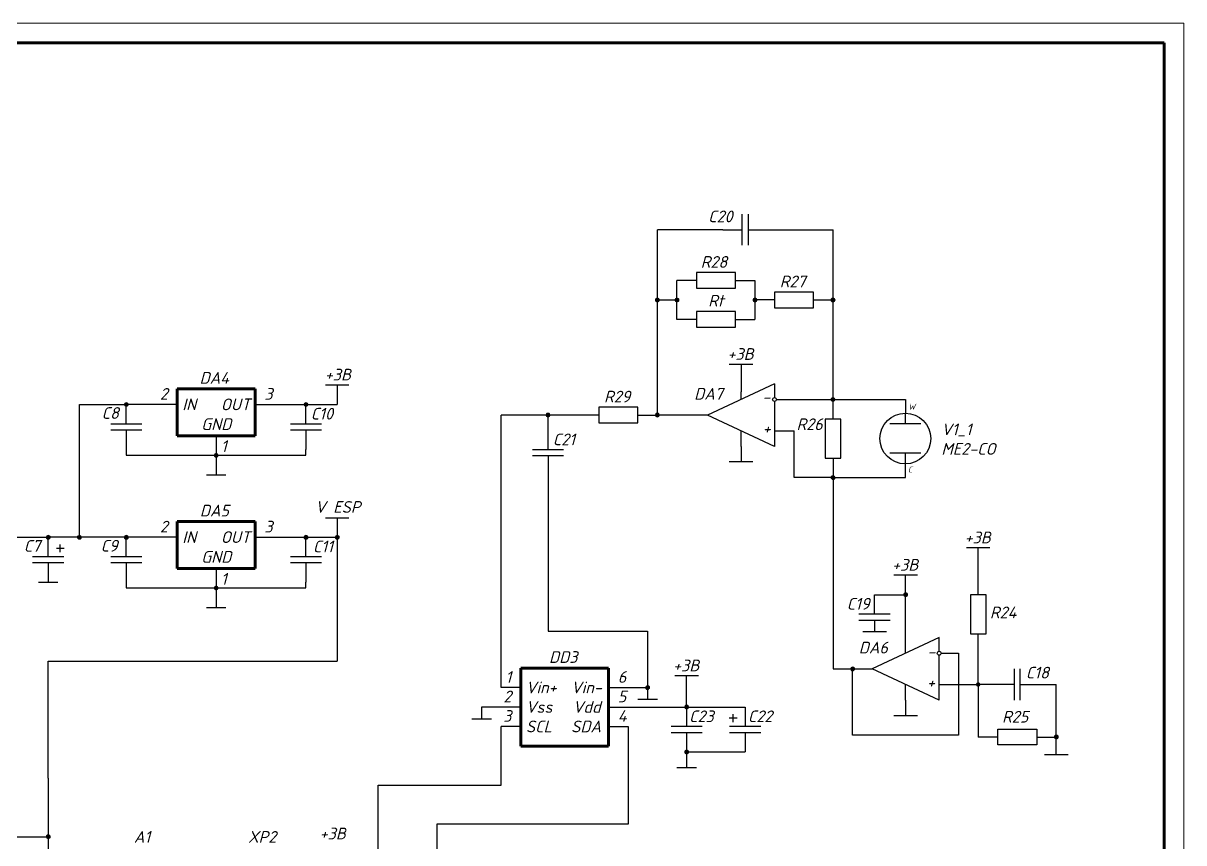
# Model space of a CAD drawing. Header units: millimetres. Extents: x -1 to 4028, y -898 to 1238.
# Drawn here: x 1976.4 to 2273.6, y 1020.3 to 1230.2 of the extents above; entities that cross this region are included whole.
import ezdxf

# ---------------------------------------------------------------- set-up
doc = ezdxf.new("R2010")
doc.units = ezdxf.units.MM
for name, color, linetype, lineweight in [('Основная (0.3)', 162, 'Continuous', 30), ('Основная (0.6)', 250, 'Continuous', 60), ('Текст', 240, 'Continuous', 30), ('Тонкая (0.2)', 250, 'Continuous', 20)]:
    doc.layers.add(name, color=color, linetype=linetype, lineweight=lineweight)
doc.styles.add('3мм', font='isocpeui.ttf', dxfattribs={"height": 3})

msp = doc.modelspace()

# ---------------------------------------------------------------- hatches: boundary and pattern name
at = {"layer": 'Тонкая (0.2)'}
h = msp.add_hatch(color=256, dxfattribs=at)
h.dxf.hatch_style = 1
h.paths.add_polyline_path([(2138.32, 1159.333, -1), (2139.32, 1159.333, -1)])
h = msp.add_hatch(color=256, dxfattribs=at)
h.dxf.hatch_style = 1
h.paths.add_polyline_path([(2143.32, 1159.333, -1), (2144.32, 1159.333, -1)])
h = msp.add_hatch(color=256, dxfattribs=at)
h.dxf.hatch_style = 1
h.paths.add_polyline_path([(2163.32, 1159.333, -1), (2164.32, 1159.333, -1)])
h = msp.add_hatch(color=256, dxfattribs=at)
h.dxf.hatch_style = 1
h.paths.add_polyline_path([(2183.32, 1159.333, -1), (2184.32, 1159.333, -1)])
h = msp.add_hatch(color=256, dxfattribs=at)
h.dxf.hatch_style = 1
h.paths.add_polyline_path([(2003.343, 1132.553, 1), (2002.343, 1132.553, 1)])
h = msp.add_hatch(color=256, dxfattribs=at)
h.dxf.hatch_style = 1
h.paths.add_polyline_path([(2049.343, 1132.553, 1), (2048.343, 1132.553, 1)])
h = msp.add_hatch(color=256, dxfattribs=at)
h.dxf.hatch_style = 1
h.paths.add_polyline_path([(2183.32, 1133.833, -1), (2184.32, 1133.833, -1)])
h = msp.add_hatch(color=256, dxfattribs=at)
h.dxf.hatch_style = 1
h.paths.add_polyline_path([(2110.32, 1129.833, -1), (2111.32, 1129.833, -1)])
h = msp.add_hatch(color=256, dxfattribs=at)
h.dxf.hatch_style = 1
h.paths.add_polyline_path([(2138.32, 1129.833, -1), (2139.32, 1129.833, -1)])
h = msp.add_hatch(color=256, dxfattribs=at)
h.dxf.hatch_style = 1
h.paths.add_polyline_path([(2026.343, 1119.553, 1), (2025.343, 1119.553, 1)])
h = msp.add_hatch(color=256, dxfattribs=at)
h.dxf.hatch_style = 1
h.paths.add_polyline_path([(2183.32, 1113.833, -1), (2184.32, 1113.833, -1)])
h = msp.add_hatch(color=256, dxfattribs=at)
h.dxf.hatch_style = 1
h.paths.add_polyline_path([(1983.343, 1098.553, 1), (1982.343, 1098.553, 1)])
h = msp.add_hatch(color=256, dxfattribs=at)
h.dxf.hatch_style = 1
h.paths.add_polyline_path([(1991.343, 1098.553, 1), (1990.343, 1098.553, 1)])
h = msp.add_hatch(color=256, dxfattribs=at)
h.dxf.hatch_style = 1
h.paths.add_polyline_path([(2003.343, 1098.553, 1), (2002.343, 1098.553, 1)])
h = msp.add_hatch(color=256, dxfattribs=at)
h.dxf.hatch_style = 1
h.paths.add_polyline_path([(2049.343, 1098.553, 1), (2048.343, 1098.553, 1)])
h = msp.add_hatch(color=256, dxfattribs=at)
h.dxf.hatch_style = 1
h.paths.add_polyline_path([(2057.343, 1098.553, 1), (2056.343, 1098.553, 1)])
h = msp.add_hatch(color=256, dxfattribs=at)
h.dxf.hatch_style = 1
h.paths.add_polyline_path([(2026.343, 1085.553, 1), (2025.343, 1085.553, 1)])
h = msp.add_hatch(color=256, dxfattribs=at)
h.dxf.hatch_style = 1
h.paths.add_polyline_path([(2202.398, 1084.333, 1), (2202.398, 1083.333, 1)])
h = msp.add_hatch(color=256, dxfattribs=at)
h.dxf.hatch_style = 1
h.paths.add_polyline_path([(2188.82, 1065.333, 1), (2188.82, 1064.333, 1)])
h = msp.add_hatch(color=256, dxfattribs=at)
h.dxf.hatch_style = 1
h.paths.add_polyline_path([(2220.976, 1061.333, 1), (2220.976, 1060.333, 1)])
h = msp.add_hatch(color=256, dxfattribs=at)
h.dxf.hatch_style = 1
h.paths.add_polyline_path([(2135.82, 1060.047, -1), (2136.82, 1060.047, -1)])
h = msp.add_hatch(color=256, dxfattribs=at)
h.dxf.hatch_style = 1
h.paths.add_polyline_path([(2145.82, 1055.047, -1), (2146.82, 1055.047, -1)])
h = msp.add_hatch(color=256, dxfattribs=at)
h.dxf.hatch_style = 1
h.paths.add_polyline_path([(2240.976, 1047.873, 1), (2240.976, 1046.873, 1)])
h = msp.add_hatch(color=256, dxfattribs=at)
h.dxf.hatch_style = 1
h.paths.add_polyline_path([(2145.82, 1043.547, -1), (2146.82, 1043.547, -1)])
h = msp.add_hatch(color=256, dxfattribs=at)
h.dxf.hatch_style = 1
h.paths.add_polyline_path([(1983.343, 1021.84, 1), (1982.343, 1021.84, 1)])

# ---------------------------------------------------------------- linework, layer by layer
at = {"layer": 'Основная (0.3)'}
for p, q in [((2160.555, 1173.333), (2160.555, 1181.333)), ((2162.055, 1181.333), (2162.055, 1173.333)), ((2138.82, 1159.333), (2138.82, 1177.333)), ((2155.555, 1177.333), (2138.82, 1177.333)), ((2155.555, 1177.333), (2160.555, 1177.333)), ((2162.055, 1177.333), (2167.055, 1177.333)), ((2167.055, 1177.333), (2183.82, 1177.333)), ((2183.82, 1159.333), (2183.82, 1177.333)), ((2158.82, 1166.333), (2148.82, 1166.333)), ((2148.82, 1166.333), (2148.82, 1162.333)), ((2158.82, 1162.333), (2158.82, 1166.333)), ((2148.82, 1164.333), (2143.82, 1164.333)), ((2143.82, 1154.333), (2143.82, 1164.333)), ((2148.82, 1162.333), (2158.82, 1162.333)), ((2158.82, 1164.333), (2163.82, 1164.333)), ((2163.82, 1164.333), (2163.82, 1154.333)), ((2138.82, 1129.833), (2138.82, 1159.333)), ((2138.82, 1159.333), (2143.82, 1159.333)), ((2168.82, 1159.333), (2163.82, 1159.333)), ((2178.82, 1161.333), (2168.82, 1161.333)), ((2168.82, 1161.333), (2168.82, 1157.333)), ((2178.82, 1157.333), (2178.82, 1161.333)), ((2178.82, 1159.333), (2183.82, 1159.333)), ((2183.82, 1133.833), (2183.82, 1159.333)), ((2158.82, 1156.333), (2148.82, 1156.333)), ((2148.82, 1156.333), (2148.82, 1152.333)), ((2158.82, 1152.333), (2158.82, 1156.333)), ((2168.82, 1157.333), (2178.82, 1157.333)), ((2148.82, 1154.333), (2143.82, 1154.333)), ((2158.82, 1154.333), (2163.82, 1154.333)), ((2148.82, 1152.333), (2158.82, 1152.333)), ((2163.242, 1142.833), (2157.242, 1142.833)), ((2160.242, 1142.833), (2160.242, 1135.833)), ((2053.843, 1137.553), (2059.843, 1137.553)), ((2056.843, 1137.553), (2056.843, 1132.553)), ((2168.82, 1137.833), (2151.664, 1129.833)), ((2160.242, 1133.833), (2160.242, 1135.833)), ((2168.82, 1137.833), (2168.82, 1134.333)), ((1990.843, 1098.553), (1990.843, 1132.553)), ((1990.843, 1132.553), (2002.843, 1132.553)), ((2010.843, 1132.553), (2002.843, 1132.553)), ((2002.843, 1127.553), (2002.843, 1132.553)), ((2015.843, 1132.553), (2010.843, 1132.553)), ((2035.843, 1132.553), (2040.843, 1132.553)), ((2040.843, 1132.553), (2048.843, 1132.553)), ((2048.843, 1127.553), (2048.843, 1132.553)), ((2048.843, 1132.553), (2056.843, 1132.553)), ((2168.82, 1133.333), (2168.82, 1125.833)), ((2169.32, 1133.833), (2173.82, 1133.833)), ((2173.82, 1133.833), (2183.82, 1133.833)), ((2183.82, 1128.833), (2183.82, 1133.833)), ((2183.82, 1133.833), (2202.32, 1133.833)), ((2202.32, 1133.833), (2202.32, 1130.333)), ((2098.82, 1060.047), (2098.82, 1129.833)), ((2110.82, 1129.833), (2098.82, 1129.833)), ((2123.82, 1129.833), (2110.82, 1129.833)), ((2110.82, 1120.971), (2110.82, 1129.833)), ((2133.82, 1131.833), (2123.82, 1131.833)), ((2123.82, 1131.833), (2123.82, 1127.833)), ((2133.82, 1127.833), (2133.82, 1131.833)), ((2133.82, 1129.833), (2138.82, 1129.833)), ((2143.82, 1129.833), (2138.82, 1129.833)), ((2146.664, 1129.833), (2143.82, 1129.833)), ((2151.664, 1129.833), (2146.664, 1129.833)), ((2168.82, 1121.833), (2151.664, 1129.833)), ((2202.32, 1127.583), (2202.32, 1130.333)), ((2006.843, 1127.553), (1998.843, 1127.553)), ((2052.843, 1127.553), (2044.843, 1127.553)), ((2123.82, 1127.833), (2133.82, 1127.833)), ((2181.82, 1128.833), (2181.82, 1118.833)), ((2185.82, 1128.833), (2181.82, 1128.833)), ((2185.82, 1118.833), (2185.82, 1128.833)), ((2202.32, 1127.583), (2198.32, 1127.583)), ((2206.32, 1127.583), (2202.32, 1127.583)), ((1998.843, 1126.053), (2006.843, 1126.053)), ((2002.843, 1126.053), (2002.843, 1121.053)), ((2025.843, 1124.553), (2025.843, 1119.553)), ((2044.843, 1126.053), (2052.843, 1126.053)), ((2048.843, 1126.053), (2048.843, 1121.053)), ((2160.242, 1121.833), (2160.242, 1125.833)), ((2168.82, 1125.833), (2168.82, 1121.833)), ((2168.82, 1125.833), (2173.82, 1125.833)), ((2173.82, 1113.833), (2173.82, 1125.833)), ((2002.843, 1121.053), (2002.843, 1119.553)), ((2048.843, 1119.553), (2048.843, 1121.053)), ((2114.82, 1120.971), (2106.82, 1120.971)), ((2160.242, 1121.833), (2160.242, 1117.833)), ((2002.843, 1119.553), (2025.843, 1119.553)), ((2025.843, 1119.553), (2048.843, 1119.553)), ((2025.843, 1119.553), (2025.843, 1114.553)), ((2106.82, 1119.471), (2114.82, 1119.471)), ((2110.82, 1119.471), (2110.82, 1074.471)), ((2163.242, 1117.833), (2157.242, 1117.833)), ((2181.82, 1118.833), (2185.82, 1118.833)), ((2183.82, 1118.833), (2183.82, 1113.833)), ((2202.32, 1120.083), (2198.32, 1120.083)), ((2206.32, 1120.083), (2202.32, 1120.083)), ((2202.32, 1117.333), (2202.32, 1120.083)), ((2023.343, 1114.553), (2028.343, 1114.553)), ((2202.32, 1113.833), (2202.32, 1117.333)), ((2183.82, 1113.833), (2173.82, 1113.833)), ((2183.82, 1113.833), (2202.32, 1113.833)), ((2183.82, 1113.833), (2183.82, 1108.833)), ((2183.82, 1108.833), (2183.82, 1064.833)), ((2053.843, 1103.553), (2059.843, 1103.553)), ((2056.843, 1103.553), (2056.843, 1098.553)), ((1972.843, 1098.553), (1982.843, 1098.553)), ((2002.843, 1098.553), (1982.843, 1098.553)), ((1982.843, 1093.553), (1982.843, 1098.553)), ((1985.921, 1094.735), (1985.921, 1096.735)), ((1985.921, 1095.735), (1985.921, 1096.735)), ((2010.843, 1098.553), (2002.843, 1098.553)), ((2002.843, 1093.553), (2002.843, 1098.553)), ((2015.843, 1098.553), (2010.843, 1098.553)), ((2035.843, 1098.553), (2040.843, 1098.553)), ((2040.843, 1098.553), (2048.843, 1098.553)), ((2048.843, 1093.553), (2048.843, 1098.553)), ((2048.843, 1098.553), (2056.843, 1098.553)), ((2056.843, 1098.553), (2056.843, 1066.84)), ((1984.921, 1095.735), (1985.921, 1095.735)), ((1985.921, 1095.735), (1986.921, 1095.735)), ((2223.976, 1095.833), (2217.976, 1095.833)), ((2220.976, 1083.833), (2220.976, 1095.833)), ((1986.843, 1093.553), (1978.843, 1093.553)), ((1978.843, 1092.053), (1986.843, 1092.053)), ((1982.843, 1092.053), (1982.843, 1087.053)), ((2006.843, 1093.553), (1998.843, 1093.553)), ((1998.843, 1092.053), (2006.843, 1092.053)), ((2002.843, 1092.053), (2002.843, 1087.053)), ((2052.843, 1093.553), (2044.843, 1093.553)), ((2044.843, 1092.053), (2052.843, 1092.053)), ((2048.843, 1092.053), (2048.843, 1087.053)), ((2025.843, 1090.553), (2025.843, 1085.553)), ((2205.398, 1088.833), (2199.398, 1088.833)), ((2202.398, 1083.833), (2202.398, 1088.833)), ((1980.343, 1087.053), (1985.343, 1087.053)), ((2002.843, 1087.053), (2002.843, 1085.553)), ((2002.843, 1085.553), (2025.843, 1085.553)), ((2025.843, 1085.553), (2048.843, 1085.553)), ((2025.843, 1085.553), (2025.843, 1080.553)), ((2048.843, 1085.553), (2048.843, 1087.053)), ((2194.455, 1078.833), (2194.455, 1083.833)), ((2194.455, 1083.833), (2202.398, 1083.833)), ((2202.398, 1068.833), (2202.398, 1083.833)), ((2218.976, 1083.833), (2218.976, 1073.833)), ((2222.976, 1083.833), (2218.976, 1083.833)), ((2222.976, 1073.833), (2222.976, 1083.833)), ((2023.343, 1080.553), (2028.343, 1080.553)), ((2198.455, 1078.833), (2190.455, 1078.833)), ((2190.455, 1077.333), (2198.455, 1077.333)), ((2194.455, 1077.333), (2194.455, 1074.333)), ((2110.82, 1074.471), (2136.32, 1074.471)), ((2136.32, 1074.471), (2136.32, 1060.047)), ((2197.455, 1074.333), (2191.455, 1074.333)), ((2210.976, 1072.833), (2193.82, 1064.833)), ((2210.976, 1069.333), (2210.976, 1072.833)), ((2218.976, 1073.833), (2222.976, 1073.833)), ((2220.976, 1060.833), (2220.976, 1073.833)), ((2210.976, 1060.833), (2210.976, 1068.333)), ((2211.476, 1068.833), (2215.976, 1068.833)), ((2215.976, 1068.833), (2215.976, 1047.833)), ((1982.843, 1036.84), (1982.843, 1066.84)), ((1982.843, 1066.84), (2056.843, 1066.84)), ((2183.82, 1064.833), (2188.82, 1064.833)), ((2188.82, 1064.833), (2193.82, 1064.833)), ((2188.82, 1047.833), (2188.82, 1064.833)), ((2210.976, 1056.833), (2193.82, 1064.833)), ((2230.226, 1064.833), (2230.226, 1056.833)), ((2231.726, 1056.833), (2231.726, 1064.833)), ((2149.32, 1063.047), (2143.32, 1063.047)), ((2146.32, 1055.047), (2146.32, 1063.047)), ((2103.82, 1060.047), (2098.82, 1060.047)), ((2126.32, 1060.047), (2131.32, 1060.047)), ((2131.32, 1060.047), (2136.32, 1060.047)), ((2136.32, 1060.047), (2136.32, 1057.047)), ((2202.398, 1056.833), (2202.398, 1060.833)), ((2210.976, 1056.833), (2210.976, 1060.833)), ((2210.976, 1060.833), (2220.976, 1060.833)), ((2220.976, 1060.833), (2220.976, 1047.373)), ((2230.226, 1060.833), (2220.976, 1060.833)), ((2231.726, 1060.833), (2240.976, 1060.833)), ((2240.976, 1042.833), (2240.976, 1060.833)), ((2098.82, 1055.047), (2093.82, 1055.047)), ((2093.82, 1055.047), (2093.82, 1052.047)), ((2103.82, 1055.047), (2098.82, 1055.047)), ((2126.32, 1055.047), (2131.32, 1055.047)), ((2131.32, 1055.047), (2161.32, 1055.047)), ((2133.82, 1057.047), (2138.82, 1057.047)), ((2146.32, 1055.047), (2146.32, 1050.047)), ((2161.32, 1055.047), (2161.32, 1050.047)), ((2202.398, 1056.833), (2202.398, 1052.833)), ((2091.32, 1052.047), (2096.32, 1052.047)), ((2158.242, 1052.229), (2157.242, 1052.229)), ((2158.242, 1051.229), (2158.242, 1053.229)), ((2158.242, 1052.229), (2158.242, 1053.229)), ((2159.242, 1052.229), (2158.242, 1052.229)), ((2205.398, 1052.833), (2199.398, 1052.833)), ((2103.82, 1050.047), (2098.82, 1050.047)), ((2098.82, 1035.047), (2098.82, 1050.047)), ((2126.32, 1050.047), (2131.32, 1050.047)), ((2131.32, 1050.047), (2131.32, 1025.047)), ((2150.32, 1050.047), (2142.32, 1050.047)), ((2165.32, 1050.047), (2157.32, 1050.047)), ((2225.976, 1049.373), (2235.976, 1049.373)), ((2225.976, 1045.373), (2225.976, 1049.373)), ((2235.976, 1049.373), (2235.976, 1045.373)), ((2142.32, 1048.547), (2150.32, 1048.547)), ((2146.32, 1048.547), (2146.32, 1043.547)), ((2157.32, 1048.547), (2165.32, 1048.547)), ((2161.32, 1048.547), (2161.32, 1043.547)), ((2215.976, 1047.833), (2188.82, 1047.833)), ((2225.976, 1047.373), (2220.976, 1047.373)), ((2235.976, 1047.373), (2240.976, 1047.373)), ((2146.32, 1043.547), (2161.32, 1043.547)), ((2146.32, 1043.547), (2146.32, 1039.547)), ((2235.976, 1045.373), (2225.976, 1045.373)), ((2243.976, 1042.833), (2237.976, 1042.833)), ((2143.82, 1039.547), (2148.82, 1039.547)), ((1982.843, 1036.84), (1982.843, 958.661)), ((2067.343, 1003.007), (2067.343, 1035.047)), ((2067.343, 1035.047), (2098.82, 1035.047)), ((2131.32, 1025.047), (2082.343, 1025.047)), ((2082.343, 1025.047), (2082.343, 997.007)), ((1912.843, 1021.84), (1982.843, 1021.84))]:
    msp.add_line(p, q, dxfattribs=at)
for centre, radius in [((2168.82, 1133.833), 0.5), ((2202.32, 1123.833), 6.5), ((2210.976, 1068.833), 0.5)]:
    msp.add_circle(centre, radius, dxfattribs=at)
at = {"layer": 'Основная (0.6)'}
for p, q in [((2268.622, 1225.22), (1699.622, 1225.22)), ((2268.622, 815.22), (2268.622, 1225.22)), ((2015.843, 1124.553), (2015.843, 1136.553)), ((2015.843, 1136.553), (2025.843, 1136.553)), ((2035.843, 1136.553), (2025.843, 1136.553)), ((2035.843, 1124.553), (2035.843, 1136.553)), ((2015.843, 1124.553), (2025.843, 1124.553)), ((2035.843, 1124.553), (2025.843, 1124.553)), ((2015.843, 1090.553), (2015.843, 1102.553)), ((2015.843, 1102.553), (2025.843, 1102.553)), ((2035.843, 1102.553), (2025.843, 1102.553)), ((2035.843, 1090.553), (2035.843, 1102.553)), ((2015.843, 1090.553), (2025.843, 1090.553)), ((2035.843, 1090.553), (2025.843, 1090.553)), ((2103.82, 1045.047), (2103.82, 1065.047)), ((2103.82, 1065.047), (2126.32, 1065.047)), ((2126.32, 1045.047), (2126.32, 1065.047)), ((2103.82, 1045.047), (2126.32, 1045.047))]:
    msp.add_line(p, q, dxfattribs=at)
at = {"layer": 'Тонкая (0.2)'}
for p, q in [((1679.622, 1230.22), (2273.622, 1230.22)), ((2273.622, 1230.22), (2273.622, 810.22))]:
    msp.add_line(p, q, dxfattribs=at)
for centre in [(2138.82, 1159.333), (2143.82, 1159.333), (2163.82, 1159.333), (2183.82, 1159.333), (2002.843, 1132.553), (2048.843, 1132.553), (2183.82, 1133.833), (2110.82, 1129.833), (2138.82, 1129.833), (2025.843, 1119.553), (2183.82, 1113.833), (1982.843, 1098.553), (1990.843, 1098.553), (2002.843, 1098.553), (2048.843, 1098.553), (2056.843, 1098.553), (2025.843, 1085.553), (2202.398, 1083.833), (2188.82, 1064.833), (2220.976, 1060.833), (2136.32, 1060.047), (2146.32, 1055.047), (2240.976, 1047.373), (2146.32, 1043.547), (1982.843, 1021.84)]:
    msp.add_circle(centre, 0.5, dxfattribs=at)

# ---------------------------------------------------------------- texts
at = {"layer": 'Текст', "style": '3мм'}
for s, p in [('IN', (2017.172, 1131.086)), ('OUT', (2027.037, 1131.086)), ('GND', (2022.017, 1126.024)), ('IN', (2017.172, 1097.086)), ('OUT', (2027.037, 1097.086)), ('GND', (2022.017, 1092.024)), ('Vin+', (2105.148, 1058.581)), ('Vin-', (2116.732, 1058.581)), ('Vss', (2105.148, 1053.581)), ('Vdd', (2117.18, 1053.581)), ('SCL', (2105.148, 1048.581)), ('SDA', (2116.732, 1048.581))]:
    msp.add_text(s, height=3, dxfattribs=at).set_placement(p)
for s, insert, char_height, width, attachment_point in [('C20', (2158.094, 1182.226), 3, 8.0303, 3), ('R28', (2149.924, 1170.574), 3, 8.0303, 1), ('R27', (2170.162, 1165.574), 3, 8.0303, 1), ('Rt', (2151.825, 1160.643), 3, 8.0303, 1), ('+3В', (2156.763, 1146.987), 3, 8.0303, 1), ('+3В', (2060.322, 1141.707), 3, 8.0303, 3), ('DA4', (2029.14, 1140.874), 3, 8.0303, 3), ('2', (2013.481, 1136.77), 3, 8.0303, 3), ('3', (2038.205, 1136.77), 3, 8.0303, 1), ('R29', (2125.162, 1136.074), 3, 8.0303, 1), ('DA7', (2148.236, 1136.788), 3, 8.0303, 1), ('-', (2165.686, 1136), 3, 8.0303, 1), ('W', (2203.161, 1132.751), 1.5, 8.0303, 1), ('C8', (2000.947, 1131.873), 3, 8.0303, 3), ('C10', (2055.782, 1131.695), 3, 8.0303, 3), ('+', (2165.78, 1127.923), 3, 8.0303, 1), ('R26', (2174.456, 1129.001), 3, 8.0303, 1), ('V1_1\\PME2-CO', (2211.541, 1127.688), 3, 20.38541, 1), ('1', (2027.08, 1123.406), 3, 8.0303, 1), ('C21', (2117.758, 1125.113), 3, 8.0303, 3), ('С', (2203.029, 1116.65), 1.5, 8.0303, 1), ('DA5', (2029.14, 1106.874), 3, 8.0303, 3), ('V ESP', (2062.808, 1107.815), 3, 14.92246, 3), ('2', (2013.481, 1102.77), 3, 8.0303, 3), ('3', (2038.205, 1102.77), 3, 8.0303, 1), ('+3В', (2217.497, 1099.987), 3, 8.0303, 1), ('C7', (1980.847, 1097.838), 3, 8.0303, 3), ('C9', (2000.647, 1097.873), 3, 8.0303, 3), ('C11', (2055.782, 1097.695), 3, 8.0303, 3), ('+3В', (2198.919, 1092.987), 3, 8.0303, 1), ('1', (2027.08, 1089.406), 3, 8.0303, 1), ('C19', (2193.18, 1080.004), 3, 8.0303, 9), ('R24', (2223.984, 1080.796), 3, 8.0303, 1), ('DA6', (2190.392, 1071.788), 3, 8.0303, 1), ('DD3', (2118.366, 1069.368), 3, 8.0303, 3), ('+3В', (2142.841, 1067.201), 3, 8.0303, 1), ('-', (2207.936, 1067.752), 3, 8.0303, 7), ('1', (2101.458, 1064.265), 3, 8.0303, 3), ('6', (2128.682, 1064.265), 3, 8.0303, 1), ('C18', (2239.1, 1062.37), 3, 8.0303, 9), ('+', (2207.842, 1059.869), 3, 8.0303, 7), ('2', (2101.458, 1059.265), 3, 8.0303, 3), ('5', (2128.682, 1059.265), 3, 8.0303, 1), ('3', (2101.458, 1054.265), 3, 8.0303, 3), ('4', (2128.682, 1054.265), 3, 8.0303, 1), ('C23', (2153.258, 1054.189), 3, 8.0303, 3), ('C22', (2168.258, 1054.189), 3, 8.0303, 3), ('R25', (2227.091, 1051.079), 3, 8.0303, 7), ('A1', (2008.977, 1023.304), 3, 8.0303, 3), ('XP2', (2041.236, 1023.304), 3, 8.0303, 3), ('+3В', (2059.007, 1024.161), 3, 8.0303, 3)]:
    msp.add_mtext(s, dxfattribs=dict(at, insert=insert, char_height=char_height, width=width, attachment_point=attachment_point))

doc.saveas('drawing.dxf')
